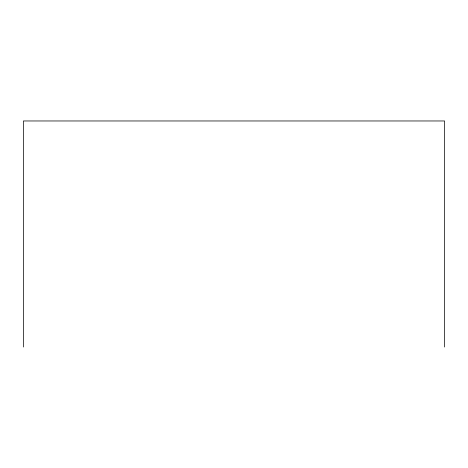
<?xml version="1.0" encoding="UTF-8"?>
<svg xmlns="http://www.w3.org/2000/svg" width="468" height="468" viewBox="0 0 468 468"><rect width="100%" height="100%" fill="white"/><g stroke="black" fill="none" stroke-linecap="round" stroke-linejoin="round"><path stroke-width="0.7" d="M444.6 347.034L444.6 120.966L23.4 120.966L23.4 347.034"/></g></svg>
